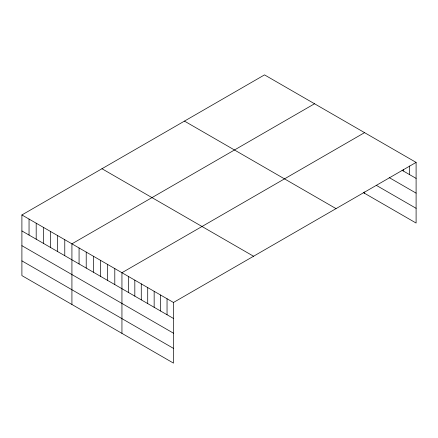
<?xml version="1.0" encoding="UTF-8"?>
<svg xmlns="http://www.w3.org/2000/svg" width="438" height="438" viewBox="0 0 438 438"><rect width="100%" height="100%" fill="white"/><g stroke="black" fill="none" stroke-linecap="round" stroke-linejoin="round"><path stroke-width="0.66" d="M21.9 214.954L173.481 302.472L173.481 363.118L21.9 275.601L21.9 214.954L264.519 74.882L416.1 162.399L416.1 223.046L363.463 192.654M314.539 103.762L71.925 243.835L71.925 304.481M364.564 132.643L121.945 272.715L121.945 333.362M173.481 302.472L416.1 162.399M402.046 170.273L416.1 178.386M389.158 177.571L416.1 193.125M376.275 185.312L416.1 208.307M184.453 121.107L336.039 208.619M101.961 168.729L253.547 256.246M21.9 230.941L173.481 318.459M21.9 245.68L173.481 333.198M21.9 260.867L173.481 348.38M409.656 166.007L409.656 174.663M403.217 169.615L403.217 170.946M364.564 191.948L364.564 193.289M167.042 298.754L167.042 314.741M160.598 295.031L160.598 311.018M154.154 291.314L154.154 307.301M147.715 287.591L147.715 303.583M141.271 283.873L141.271 299.86M134.827 280.156L134.827 296.143M128.389 276.433L128.389 292.425M114.8 268.593L114.8 284.58M107.655 264.464L107.655 280.451M100.505 260.336L100.505 276.323M93.36 256.214L93.36 272.201M86.215 252.085L86.215 268.072M79.07 247.963L79.07 263.95M64.775 239.712L64.775 255.699M57.63 235.584L57.63 251.571M50.485 231.456L50.485 247.448M43.34 227.333L43.34 243.32M36.19 223.205L36.19 239.192M29.045 219.082L29.045 235.069"/></g></svg>
